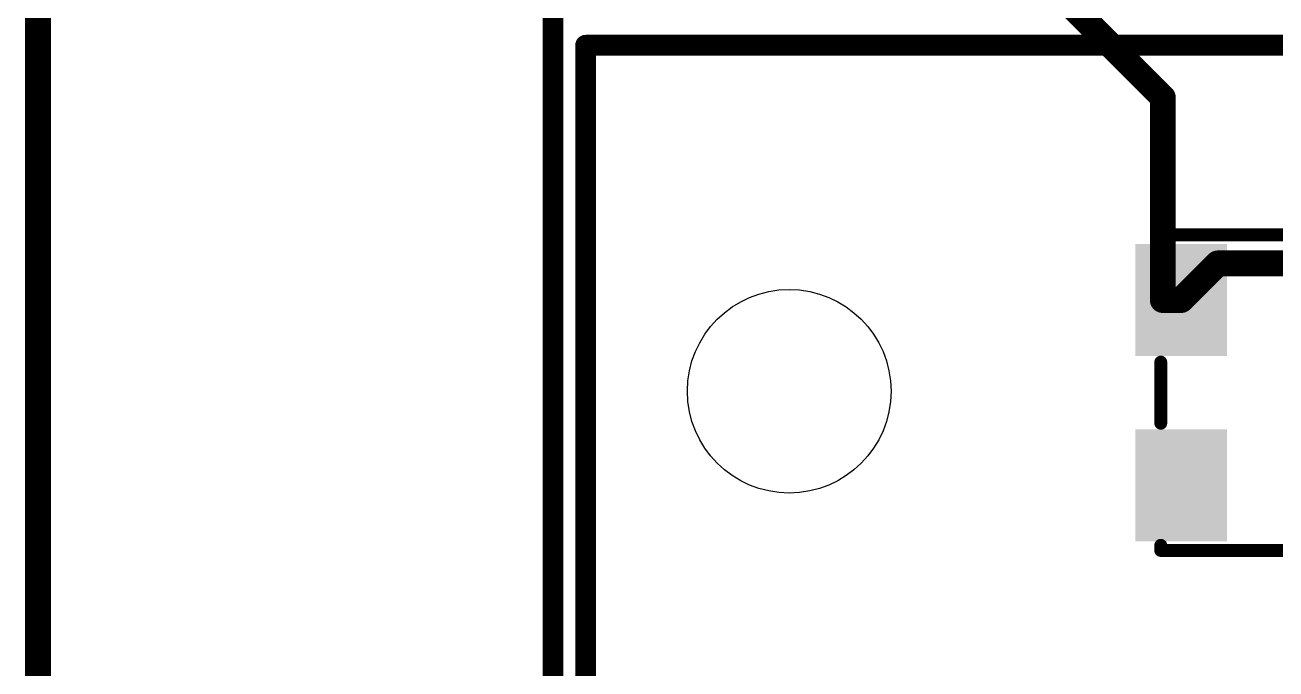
# Model space of a CAD drawing. Extents: x -5.1 to 50.9, y -12.7 to 61.1.
# Drawn here: x -0.11 to 12.18, y 25.23 to 31.55 of the extents above; entities that cross this region are included whole.
import ezdxf

# ---------------------------------------------------------------- set-up
doc = ezdxf.new("R2010")
doc.units = 0
for name, color, linetype in [('1', 12, 'CONTINUOUS'), ('16', 132, 'CONTINUOUS'), ('20', 53, 'CONTINUOUS'), ('22', 53, 'CONTINUOUS'), ('51', 53, 'CONTINUOUS')]:
    doc.layers.add(name, color=color, linetype=linetype)

# ---------------------------------------------------------------- blocks, each defined once
blk = doc.blocks.new('RECT')
blk.add_solid([(-0.5, -0.5), (0.5, -0.5), (-0.5, 0.5), (0.5, 0.5)])

msp = doc.modelspace()

# ---------------------------------------------------------------- linework, layer by layer
at = {"layer": '1', "const_width": 0.254}
msp.add_lwpolyline([(0.02, -0.012), (0.02, 60.948)], dxfattribs=at)
at = {"layer": '16', "const_width": 0.254}
for points in [[(0.02, -0.012), (0.02, 60.948)], [(11.07, 30.84), (5.81, 36.1)], [(11.07, 28.85), (11.07, 30.84)], [(11.61, 29.21), (11.25, 28.85)], [(12.7, 29.21), (11.61, 29.21)], [(11.25, 28.85), (11.07, 28.85)]]:
    msp.add_lwpolyline(points, dxfattribs=at)
at = {"layer": '16', "const_width": 0.127}
for points in [[(11.1335, 30.84, 1), (11.0065, 30.84)], [(11.0251, 30.7951, 1), (11.1149, 30.8849)], [(11.61, 29.2735, 1), (11.61, 29.1465)], [(11.6549, 29.1651, 1), (11.5651, 29.2549)], [(11.07, 28.9135, 1), (11.07, 28.7865)], [(11.0065, 28.85, 1), (11.1335, 28.85)], [(11.2051, 28.8949, 1), (11.2949, 28.8051)], [(11.25, 28.7865, 1), (11.25, 28.9135)]]:
    msp.add_lwpolyline(points, format="xyb", dxfattribs=at)
at = {"layer": '20', "const_width": 0.2032}
msp.add_lwpolyline([(5.08, 31.75), (5.08, 8.89)], dxfattribs=at)
at = {"layer": '20'}
msp.add_circle((7.4, 27.954), 1, dxfattribs=at)
at = {"layer": '22', "const_width": 0.127}
for points in [[(11.05, 29.44), (11.05, 29.49)], [(11.05, 29.49), (14.15, 29.49)], [(11.05, 27.64), (11.05, 28.24)], [(11.05, 26.39), (11.05, 26.44)], [(14.15, 26.39), (11.05, 26.39)]]:
    msp.add_lwpolyline(points, dxfattribs=at)
at = {"layer": '22', "const_width": 0.0635}
for points in [[(11.0818, 29.49, 1), (11.0183, 29.49)], [(11.05, 29.5218, 1), (11.05, 29.4583)], [(11.0183, 29.44, 1), (11.0818, 29.44)], [(11.0818, 28.24, 1), (11.0183, 28.24)], [(11.0183, 27.64, 1), (11.0818, 27.64)], [(11.0818, 26.44, 1), (11.0183, 26.44)], [(11.05, 26.4217, 1), (11.05, 26.3583)], [(11.0183, 26.39, 1), (11.0818, 26.39)]]:
    msp.add_lwpolyline(points, format="xyb", dxfattribs=at)
at = {"layer": '51', "const_width": 0.2032}
for points in [[(5.4, 1.354), (5.4, 31.354)], [(5.4, 31.354), (45.4, 31.354)]]:
    msp.add_lwpolyline(points, dxfattribs=at)
at = {"layer": '51', "const_width": 0.1016}
for points in [[(5.4508, 31.354, 1), (5.3492, 31.354)], [(5.4, 31.4048, 1), (5.4, 31.3032)]]:
    msp.add_lwpolyline(points, format="xyb", dxfattribs=at)

# ---------------------------------------------------------------- block references
at = {"layer": '16', "xscale": 1.1, "yscale": 0.9, "rotation": 90}
for p in [(11.25, 28.85), (11.25, 27.03)]:
    msp.add_blockref('RECT', p, dxfattribs=at)

doc.saveas('drawing.dxf')
